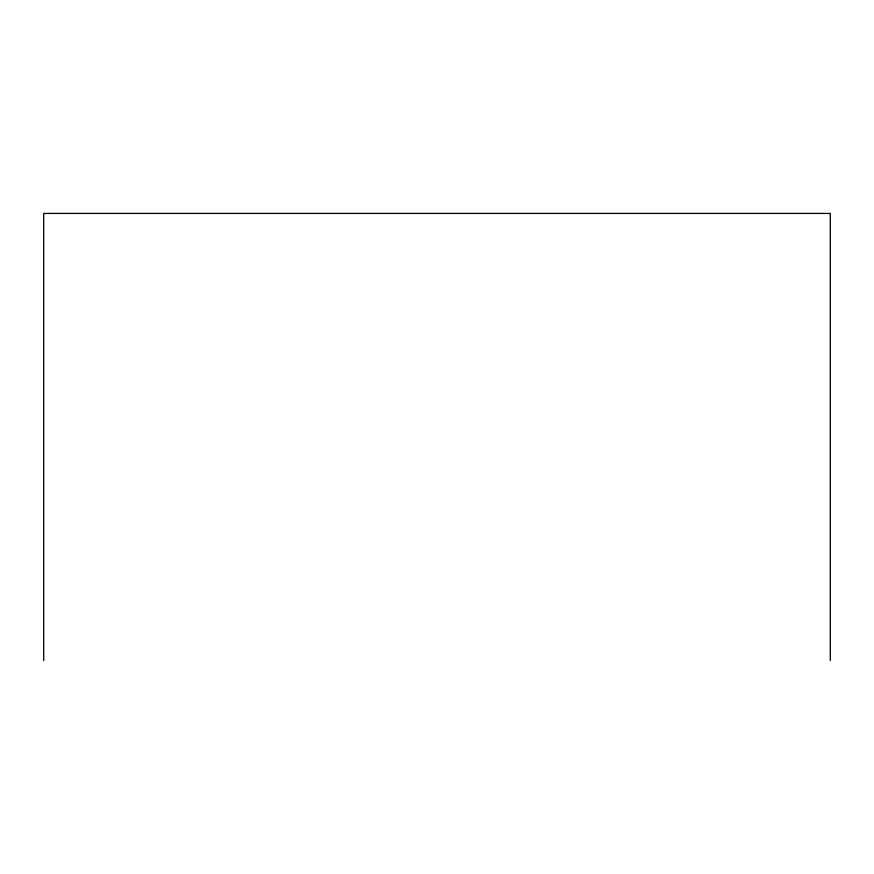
<?xml version="1.0" encoding="UTF-8"?>
<svg xmlns="http://www.w3.org/2000/svg" width="874" height="874" viewBox="0 0 874 874"><rect width="100%" height="100%" fill="white"/><g stroke="black" fill="none" stroke-linecap="round" stroke-linejoin="round"><path stroke-width="1.31" d="M830.3 660.569L830.3 213.431L43.7 213.431L43.7 660.569"/></g></svg>
